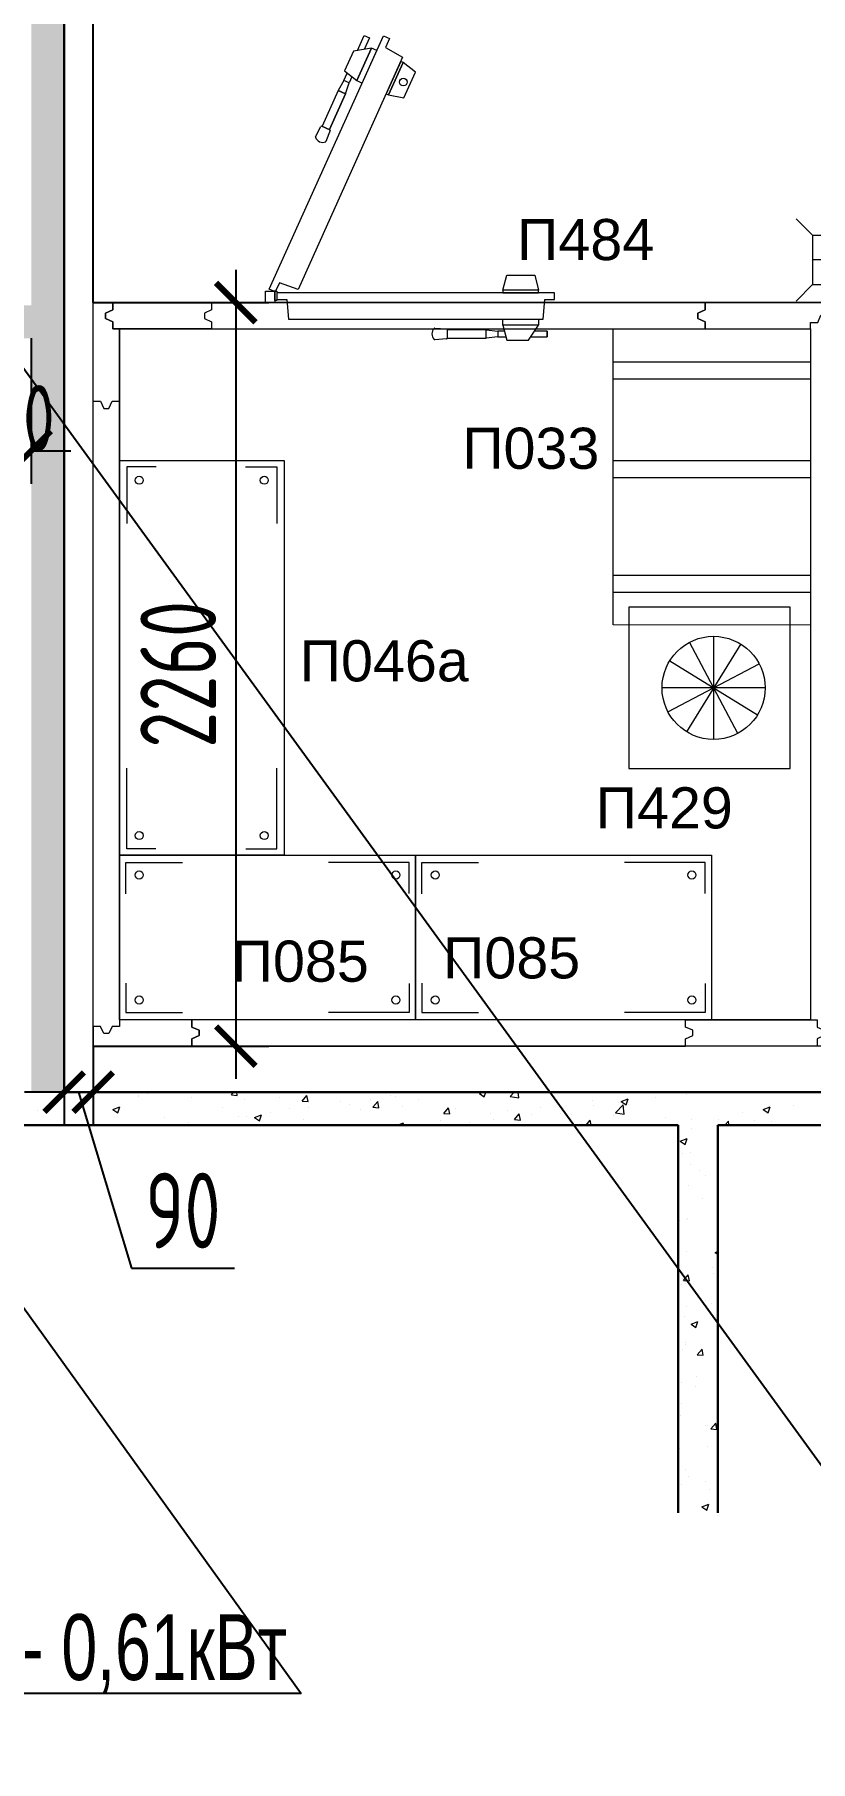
# Model space of a CAD drawing. Header units: millimetres. Extents: x -241391 to 8718866, y 0 to 143518.
# Drawn here: x -205224 to -202866, y 98466 to 103716 of the extents above; entities that cross this region are included whole.
import ezdxf
from ezdxf import colors
from ezdxf.entities.mleader import LeaderData, LeaderLine
from ezdxf.math import Vec2, Vec3

# ---------------------------------------------------------------- set-up
doc = ezdxf.new("R2010")
doc.units = ezdxf.units.MM
doc.header["$MEASUREMENT"] = 0
doc.header["$PDMODE"] = 3
doc.header["$PDSIZE"] = -4
doc.layers.get('0').update_dxf_attribs({"color": 250, "lineweight": 9})
doc.layers.get('Defpoints').update_dxf_attribs({"color": 8})
for name, color, linetype, lineweight in [('АР_Отметки', 250, 'Continuous', 15), ('АР_Перегородки газоблок', 165, 'Continuous', 30), ('АР_Перегородки газоблок_Штрих', 165, 'Continuous', 5), ('ТХ_пищеблок', 30, 'Continuous', 20)]:
    doc.layers.add(name, color=color, linetype=linetype, lineweight=lineweight)
for name, color, linetype in [('ТХ_ВК_оборуд.ТХ', 5, 'Continuous'), ('ТХ_ВК_трапы', 5, 'Continuous'), ('ТХ_пищеблок_позиции', 5, 'Continuous')]:
    doc.layers.add(name, color=color, linetype=linetype)
doc.layers.add('ТХ_привязка ТХ', color=7, linetype='Continuous', true_color=0x163d5c)
doc.styles.add('Arial Narrow_6', font='ARIALN.TTF', dxfattribs={"width": 0.85, "height": 200})
doc.styles.add('ISOCPEUR', font='isocpeur.ttf', dxfattribs={"width": 0.7})
doc.styles.add('Standart Arial', font='arial.ttf', dxfattribs={"width": 0.7, "height": 250})
doc.dimstyles.new('R_100', dxfattribs={"dimtxt": 270, "dimasz": 120, "dimexe": 100, "dimexo": 0, "dimgap": 60, "dimtad": 1, "dimdec": 0, "dimrnd": 5, "dimzin": 0, "dimdsep": 46, "dimtxsty": 'ISOCPEUR', "dimblk": 'ARCHTICK', "dimcen": 0, "dimdle": 100, "dimclrd": 256, "dimclre": 256, "dimclrt": 256, "dimadec": 0, "dimazin": 0, "dimtfac": 2, "dimtdec": 0, "dimtofl": 0, "dimtmove": 1, "dimatfit": 3, "dimfxl": 1, "dimtvp": 3, "dimtolj": 1, "dimtzin": 0, "dimarcsym": 0})

# ---------------------------------------------------------------- blocks, each defined once
blk = doc.blocks.new('_Dot')
at = {"color": 0, "linetype": 'ByBlock', "lineweight": -2}
blk.add_line((-0.5, 0), (-1, 0), dxfattribs=at)
at = {"color": 0, "linetype": 'ByBlock', "const_width": 0.5}
blk.add_lwpolyline([(-0.25, 0, 1), (0.25, 0, 1)], format="xyb", close=True, dxfattribs=at)
blk = doc.blocks.new('_DotSmall')
at = {"color": 0, "linetype": 'ByBlock', "const_width": 0.5}
blk.add_lwpolyline([(-0.0625, 0, 1), (0.0625, 0, 1)], format="xyb", close=True, dxfattribs=at)
blk = doc.blocks.new('Трап ТХ')
at = {"layer": 'ТХ_ВК_трапы', "color": 5, "lineweight": 0}
for p, q in [((305243.2, -196674.3), (305292.9, -196724.5)), ((305491.2, -196675.5), (305442.2, -196724.5)), ((305292.9, -196724.5), (305292.9, -196874.5)), ((305292.9, -196724.5), (305442.2, -196724.5)), ((305367.6, -196874.5), (305367.6, -196724.5)), ((305442.2, -196724.5), (305442.2, -196874.5)), ((305442.2, -196799.5), (305292.9, -196799.5)), ((305442.2, -196874.5), (305442.2, -196799.5)), ((305243.2, -196924.3), (305292.9, -196874.5)), ((305292.9, -196874.5), (305442.2, -196874.5)), ((305442.2, -196874.5), (305367.6, -196874.5)), ((305493.2, -196925.5), (305442.2, -196874.5))]:
    blk.add_line(p, q, dxfattribs=at)
blk = doc.blocks.new('_ArchTick')
at = {"color": 0, "linetype": 'ByBlock', "const_width": 0.15}
blk.add_lwpolyline([(-0.5, -0.5), (0.5, 0.5)], dxfattribs=at)
blk = doc.blocks.new('*D338')
at = {"layer": 'Defpoints', "color": 0, "ltscale": 100, "transparency": 16777216}
for p in [(-205234.4, 102792.2), (-205336.4, 102689.8), (-205234.4, 102449.9)]:
    blk.add_point(p, dxfattribs=at)
at = {"layer": 'ТХ_привязка ТХ', "lineweight": -2, "ltscale": 100, "transparency": 16777216}
for p, q in [((-205234.4, 102792.2), (-205234.4, 102349.9)), ((-205336.4, 102689.8), (-205336.4, 102349.9)), ((-205336.4, 102449.9), (-205456.4, 102449.9)), ((-205234.4, 102449.9), (-205114.4, 102449.9))]:
    blk.add_line(p, q, dxfattribs=at)
at = {"layer": 'ТХ_привязка ТХ', "lineweight": -2, "ltscale": 100, "transparency": 16777216, "xscale": 120, "yscale": 120, "zscale": 120}
blk.add_blockref('_ArchTick', (-205336.4, 102449.9), dxfattribs=at)
at = {"layer": 'ТХ_привязка ТХ', "lineweight": -2, "ltscale": 100, "transparency": 16777216, "xscale": 120, "yscale": 120, "zscale": 120, "rotation": 180}
blk.add_blockref('_ArchTick', (-205234.4, 102449.9), dxfattribs=at)
at = {"layer": 'ТХ_привязка ТХ', "ltscale": 100, "transparency": 16777216, "insert": (-205294.4, 102549.9), "char_height": 200, "attachment_point": 5, "style": 'ISOCPEUR'}
blk.add_mtext('\\A1;100', dxfattribs=at)
blk = doc.blocks.new('*D341')
at = {"layer": 'Defpoints', "color": 0, "ltscale": 100, "transparency": 16777216}
for p in [(-205134.4, 100640.6), (-205046.2, 100640.6), (-205134.4, 100500.7)]:
    blk.add_point(p, dxfattribs=at)
at = {"layer": 'ТХ_привязка ТХ', "lineweight": -2, "ltscale": 100, "transparency": 16777216}
for p, q in [((-205134.4, 100640.6), (-205134.4, 100400.7)), ((-205046.2, 100640.6), (-205046.2, 100400.7)), ((-205134.4, 100500.7), (-205254.4, 100500.7)), ((-205046.2, 100500.7), (-205134.4, 100500.7)), ((-205090.3, 100500.7), (-204929.8, 99965.7)), ((-205046.2, 100500.7), (-204926.2, 100500.7)), ((-204929.8, 99965.7), (-204616.6, 99965.7))]:
    blk.add_line(p, q, dxfattribs=at)
at = {"layer": 'ТХ_привязка ТХ', "lineweight": -2, "ltscale": 100, "transparency": 16777216, "xscale": 120, "yscale": 120, "zscale": 120}
blk.add_blockref('_ArchTick', (-205134.4, 100500.7), dxfattribs=at)
at = {"layer": 'ТХ_привязка ТХ', "lineweight": -2, "ltscale": 100, "transparency": 16777216, "xscale": 120, "yscale": 120, "zscale": 120, "rotation": 180}
blk.add_blockref('_ArchTick', (-205046.2, 100500.7), dxfattribs=at)
at = {"layer": 'ТХ_привязка ТХ', "ltscale": 100, "transparency": 16777216, "insert": (-204773.2, 100140.7), "char_height": 230, "attachment_point": 5, "style": 'ISOCPEUR'}
blk.add_mtext('\\A1;90', dxfattribs=at)

msp = doc.modelspace()

# ---------------------------------------------------------------- hatches: boundary and pattern name
at = {"layer": 'АР_Перегородки газоблок_Штрих', "ltscale": 100}
h = msp.add_hatch(dxfattribs=at)
h.set_pattern_fill('AR-CONC', color=253, scale=30)
h.set_pattern_definition([(50, (0, 0), (215.17805, -18.82564), [22.5, -247.5]), (355, (0, 0), (-41.6254, 225.65764), [18, -198]), (100.45144, (17.93, -1.57), (173.55265, 206.832), [19.12206, -210.34263]), (46.1842, (0, 60), (320.1724, -49.65578), [33.75, -371.25]), (96.63564, (26.68, 55.86), (280.3986, 292.2356), [28.6831, -315.51413]), (351.18416, (0, 60), (280.3986, 292.2356), [27, -297]), (21, (30, 45), (179.07212, -120.78567), [22.5, -247.5]), (326, (30, 45), (72.9946, 217.54501), [18, -198]), (71.45144, (44.92, 34.93), (252.06671, 96.75935), [19.12206, -210.34263]), (37.5, (0, 0), (3.647957, 99.868156), [0, -195.6, 0, -201, 0, -198.75]), (7.5, (0, 0), (78.92086, 118.323514), [0, -114.6, 0, -191.1, 0, -75.75]), (327.5, (-66.9, 0), (160.14673, -6.766462), [0, -75, 0, -234, 0, -310.5]), (317.5, (-96.9, 0), (174.95585, 30.031495), [0, -97.5, 0, -155.4, 0, -220.5])])
h.paths.add_polyline_path([(-204369.9, 104807.7), (-204613.1, 104807.7), (-206233.9, 104807.7), (-206233.9, 104707.7), (-205234.4, 104707.7), (-205234.4, 103398.1), (-205134.4, 103397.1), (-205134.4, 104707.7), (-204369.9, 104707.7)])
h.paths.add_polyline_path([(-206233.9, 104807.7), (-208007.7, 104807.7), (-208007.6, 104477.3), (-207907.6, 104477.3), (-207907.7, 104707.7), (-206233.9, 104707.7)])
h.paths.add_polyline_path([(-206233.9, 102892.2), (-207907.7, 102892.2), (-207907.7, 103347.3), (-208007.7, 103347.3), (-208007.7, 102729), (-207907.7, 102729), (-207907.7, 102792.2), (-206233.9, 102792.2)])
h.paths.add_polyline_path([(-205134.4, 103397.1), (-205234.4, 103398.1), (-205234.4, 102892.2), (-206233.9, 102892.2), (-206233.9, 102792.2), (-205234.4, 102792.2), (-205234.4, 100500.7), (-205134.4, 100500.7)])

# ---------------------------------------------------------------- linework, layer by layer
at = {"layer": 'АР_Перегородки газоблок', "ltscale": 100}
for points in [[(-205134.4, 100500.7), (-205134.4, 104707.7)], [(-205134.4, 100500.7), (-200433.9, 100500.7)], [(-203148.1, 100400.7), (-200433.9, 100400.7)]]:
    msp.add_lwpolyline(points, dxfattribs=at)
at = {"layer": 'АР_Перегородки газоблок', "color": 253, "ltscale": 100}
for points in [[(-206033.9, 100400.7), (-203268.1, 100400.7)], [(-203268.1, 99221.8), (-203268.1, 100400.7)], [(-203148.1, 100400.7), (-203148.1, 99221.8)]]:
    msp.add_lwpolyline(points, dxfattribs=at)
at = {"layer": 'АР_Перегородки газоблок_Штрих', "linetype": 'Continuous', "ltscale": 100}
for p, q in [((-205067, 100497.9), (-205067, 100497.9)), ((-204907, 100487.5), (-204907, 100487.5)), ((-204906.9, 100491.1), (-204906.9, 100491.1)), ((-204880.6, 100496.3), (-204880.6, 100496.3)), ((-204746.7, 100484.3), (-204746.7, 100484.3)), ((-204626.2, 100492.4), (-204619.2, 100500.7)), ((-204626.2, 100492.4), (-204608.2, 100490.8)), ((-204608.2, 100490.8), (-204610, 100500.7)), ((-204586.6, 100477.6), (-204586.6, 100477.6)), ((-204479.4, 100483), (-204479.4, 100483)), ((-204411, 100473.6), (-204396.5, 100490.8)), ((-204393, 100472), (-204396.5, 100490.8)), ((-204203.2, 100477.5), (-204203.2, 100477.5)), ((-204143.7, 100490.8), (-204143.7, 100490.8)), ((-204128.1, 100487.4), (-204128.1, 100487.4)), ((-204057.6, 100477.1), (-204057.6, 100477.1)), ((-203872.3, 100496.3), (-203861, 100500.7)), ((-203872.3, 100496.3), (-203857.4, 100486.3)), ((-203857.4, 100486.3), (-203852.5, 100500.7)), ((-203779, 100487.4), (-203766.2, 100500.7)), ((-203778.9, 100487.5), (-203752.2, 100483.4)), ((-203752.2, 100483.4), (-203754.2, 100500.7)), ((-203441.1, 100472.3), (-203420.1, 100480.4)), ((-203426.2, 100462.2), (-203420.1, 100480.4)), ((-203376.1, 100497.4), (-203376.1, 100497.4)), ((-203337, 100483.6), (-203337, 100483.6)), ((-203243.2, 100492.3), (-203243.2, 100492.3)), ((-205070.1, 100471.3), (-205070.1, 100471.3)), ((-205062.8, 100465), (-205062.8, 100465)), ((-204986.6, 100447.6), (-204965.6, 100455.7)), ((-204986.6, 100447.6), (-204971.7, 100437.6)), ((-204971.7, 100437.6), (-204965.6, 100455.7)), ((-204654.4, 100452.9), (-204654.4, 100452.9)), ((-204605, 100428), (-204605, 100428)), ((-204581.4, 100427.7), (-204581.4, 100427.7)), ((-204555.5, 100423.6), (-204534.5, 100431.7)), ((-204540.6, 100413.5), (-204534.5, 100431.7)), ((-204506.3, 100437.6), (-204506.3, 100437.6)), ((-204449.2, 100450.5), (-204449.2, 100450.5)), ((-204426.4, 100470.8), (-204426.4, 100470.8)), ((-204411, 100473.6), (-204393, 100472)), ((-204392.7, 100452.6), (-204392.7, 100452.6)), ((-204295.2, 100471.6), (-204295.2, 100471.6)), ((-204266.3, 100464), (-204266.3, 100464)), ((-204232.6, 100447.1), (-204232.6, 100447.1)), ((-204195.8, 100454.7), (-204181.3, 100472)), ((-204195.8, 100454.7), (-204177.9, 100453.2)), ((-204177.9, 100453.2), (-204181.3, 100472)), ((-204106.2, 100457.3), (-204106.2, 100457.3)), ((-203980.6, 100435.9), (-203966.2, 100453.1)), ((-203980.6, 100435.9), (-203962.7, 100434.3)), ((-203962.7, 100434.3), (-203966.2, 100453.1)), ((-203946, 100450.5), (-203946, 100450.5)), ((-203837.5, 100434.5), (-203837.5, 100434.5)), ((-203785.9, 100443.7), (-203785.9, 100443.7)), ((-203765.4, 100417.1), (-203751, 100434.3)), ((-203747.5, 100415.5), (-203751, 100434.3)), ((-203715.2, 100433.8), (-203715.2, 100433.8)), ((-203685.9, 100453.7), (-203685.9, 100453.7)), ((-203625.7, 100437), (-203625.7, 100437)), ((-203593.2, 100432.2), (-203593.2, 100432.2)), ((-203530.1, 100476.2), (-203530.1, 100476.2)), ((-203525.7, 100458.8), (-203525.7, 100458.8)), ((-203465.6, 100430.2), (-203465.6, 100430.2)), ((-203458.8, 100437.8), (-203435.4, 100462.1)), ((-203458.7, 100437.9), (-203432, 100433.7)), ((-203450.6, 100468.7), (-203450.6, 100468.7)), ((-203441.1, 100472.3), (-203426.2, 100462.2)), ((-203432, 100433.7), (-203435.3, 100462.2)), ((-203418.2, 100462.3), (-203418.2, 100462.3)), ((-203072.4, 100439.2), (-203072.4, 100439.2)), ((-203010, 100448.3), (-202989, 100456.3)), ((-203010, 100448.3), (-202995.1, 100438.2)), ((-202995.1, 100438.2), (-202989, 100456.3)), ((-202918.4, 100460.3), (-202918.4, 100460.3)), ((-204829.4, 100422.9), (-204829.4, 100422.9)), ((-204770.8, 100402.8), (-204770.8, 100402.8)), ((-204756.6, 100408.8), (-204756.6, 100408.8)), ((-204555.5, 100423.6), (-204540.6, 100413.5)), ((-204407.6, 100417.1), (-204407.6, 100417.1)), ((-204121.5, 100400.7), (-204103.3, 100407.6)), ((-204105.7, 100400.7), (-204103.3, 100407.6)), ((-203991.5, 100413.4), (-203991.5, 100413.4)), ((-203903.9, 100409), (-203903.9, 100409)), ((-203828.8, 100418.9), (-203828.8, 100418.9)), ((-203768.1, 100402.2), (-203768.1, 100402.2)), ((-203765.4, 100417.1), (-203747.5, 100415.5)), ((-203548.2, 100400.7), (-203535.8, 100415.5)), ((-203533.1, 100400.7), (-203535.8, 100415.5)), ((-203305.4, 100423.4), (-203305.4, 100423.4)), ((-203228.2, 100416.7), (-203228.2, 100416.7)), ((-203226.5, 100390.3), (-203226.5, 100390.3)), ((-203151.4, 100400.1), (-203151.4, 100400.1)), ((-203145.3, 100416.7), (-203145.3, 100416.7)), ((-203126.6, 100400.7), (-203115.3, 100412.5)), ((-203113.8, 100400.7), (-203115.2, 100412.6)), ((-203037.7, 100415.1), (-203037.7, 100415.1)), ((-202985.1, 100409.9), (-202985.1, 100409.9)), ((-203262.1, 100351.5), (-203241.1, 100359.6)), ((-203262.1, 100351.5), (-203247.1, 100341.5)), ((-203247.1, 100341.5), (-203241.1, 100359.6)), ((-203255.6, 100313.3), (-203255.6, 100313.3)), ((-203231.8, 100316.8), (-203231.8, 100316.8)), ((-203230.3, 100281.8), (-203230.3, 100281.8)), ((-203235.5, 100217), (-203235.5, 100217)), ((-203203.7, 100263.4), (-203203.7, 100263.4)), ((-203183.7, 100247.4), (-203183.7, 100247.4)), ((-203195.6, 100178.5), (-203195.6, 100178.5))]:
    msp.add_line(p, q, dxfattribs=at)
at = {"layer": 'АР_Перегородки газоблок_Штрих', "color": 253, "linetype": 'Continuous', "ltscale": 100}
for p, q in [((-205214.3, 100445.8), (-205214.3, 100445.8)), ((-205183.7, 100456.4), (-205183.7, 100456.4)), ((-203263.4, 100110.9), (-203263.4, 100110.9)), ((-203244.1, 100112.4), (-203244.1, 100112.4)), ((-203239.1, 100117.1), (-203239.1, 100117.1)), ((-203242.8, 100017.2), (-203242.8, 100017.2)), ((-203156, 100013.2), (-203148.1, 100016.2)), ((-203156, 100013.2), (-203148.1, 100007.9)), ((-203164, 99966.8), (-203164, 99966.8)), ((-203258.5, 99917.3), (-203258.5, 99917.3)), ((-203256.5, 99933.4), (-203256.5, 99933.4)), ((-203251.8, 99928.1), (-203237.4, 99945.3)), ((-203251.8, 99928.1), (-203233.9, 99926.5)), ((-203246.4, 99917.4), (-203246.4, 99917.4)), ((-203233.9, 99926.5), (-203237.4, 99945.3)), ((-203161.7, 99950.8), (-203161.7, 99950.8)), ((-203242.9, 99848.4), (-203242.9, 99848.4)), ((-203184.6, 99867.5), (-203184.6, 99867.5)), ((-203167.8, 99858.3), (-203167.8, 99858.3)), ((-203250.1, 99817.5), (-203250.1, 99817.5)), ((-203229, 99795.6), (-203208, 99803.7)), ((-203229, 99795.6), (-203214.1, 99785.6)), ((-203221.3, 99798.3), (-203221.3, 99798.3)), ((-203214.1, 99785.6), (-203208, 99803.7)), ((-203253.7, 99717.6), (-203253.7, 99717.6)), ((-203246.7, 99740), (-203246.7, 99740)), ((-203245, 99732.5), (-203245, 99732.5)), ((-203210.2, 99702.5), (-203195.8, 99719.7)), ((-203210.2, 99702.5), (-203192.3, 99700.9)), ((-203192.3, 99700.9), (-203195.7, 99719.7)), ((-203257.4, 99617.8), (-203257.4, 99617.8)), ((-203216.5, 99604.7), (-203216.5, 99604.7)), ((-203212, 99636.6), (-203212, 99636.6)), ((-203257.4, 99553.5), (-203257.4, 99553.5)), ((-203261, 99517.9), (-203261, 99517.9)), ((-203185.5, 99487.6), (-203185.5, 99487.6)), ((-203179.3, 99485.8), (-203179.3, 99485.8)), ((-203168.6, 99476.8), (-203154.1, 99494)), ((-203150.7, 99475.2), (-203154.1, 99494)), ((-203168.6, 99476.8), (-203150.7, 99475.2)), ((-203264.7, 99418), (-203264.7, 99418)), ((-203180.4, 99424.9), (-203180.4, 99424.9)), ((-203245.9, 99352.6), (-203245.9, 99352.6)), ((-203237.7, 99332.5), (-203237.7, 99332.5)), ((-203259.3, 99306.6), (-203259.3, 99306.6)), ((-203184.2, 99316.5), (-203184.2, 99316.5)), ((-203174.5, 99292.2), (-203174.5, 99292.2)), ((-203195.9, 99239.8), (-203174.9, 99247.8)), ((-203195.9, 99239.8), (-203181, 99229.7)), ((-203181, 99229.7), (-203174.9, 99247.8)), ((-203149.5, 99213.1), (-203149.5, 99213.1))]:
    msp.add_line(p, q, dxfattribs=at)
at = {"layer": 'ТХ_пищеблок', "lineweight": 9}
for p, q in [((-204370.4, 103404.8), (-204353.8, 103436)), ((-204351.2, 103436.9), (-204327.3, 103426.1)), ((-204326.2, 103423.6), (-204338.6, 103390.5)), ((-204516.2, 102900.6), (-204666.2, 102900.6)), ((-203616.2, 102900.6), (-203466.2, 102900.6)), ((-204007.9, 102822.8), (-203972.6, 102820.5)), ((-203972.6, 102790.3), (-204007.9, 102787.9)), ((-203970.7, 102818.5), (-203970.7, 102792.3))]:
    msp.add_line(p, q, dxfattribs=at)
at = {"layer": 'ТХ_пищеблок'}
for p, q in [((-203466.2, 102720.7), (-202866.2, 102720.6)), ((-203466.2, 102669.2), (-202866.2, 102669.2)), ((-203466.2, 102420.7), (-202866.2, 102420.6)), ((-203466.3, 102369.2), (-202866.3, 102369.2)), ((-203466.3, 102072.1), (-202866.3, 102072.1)), ((-203466.3, 102020.7), (-202866.3, 102020.7))]:
    msp.add_line(p, q, dxfattribs=at)
at = {"layer": 'ТХ_пищеблок', "extrusion": (-6.19742e-05, 0.000470712, 1)}
for p, q in [((-204966.2, 101220.6), (-204966.2, 102420.6, 0)), ((-204966.2, 102420.6, 0), (-204466.2, 102420.6, 0)), ((-204466.2, 102420.6, 0), (-204466.2, 101220.6, 0)), ((-204466.2, 101220.6, 0), (-204966.2, 101220.6))]:
    msp.add_line(p, q, dxfattribs=at)
at = {"layer": 'ТХ_пищеблок', "ltscale": 100}
for p, q in [((-202928, 101974.5), (-203418, 101974.5)), ((-203418, 101974.5), (-203418, 101484.5)), ((-202928, 101484.5), (-202928, 101974.5)), ((-203078.3, 101862.9), (-203242.9, 101596.1)), ((-203087.4, 101590.9), (-203233.8, 101868.1)), ((-203160.6, 101886.3), (-203160.6, 101572.8)), ((-203299.2, 101656.3), (-203022, 101802.7)), ((-203294, 101811.8), (-203027.2, 101647.2)), ((-203003.9, 101729.5), (-203317.4, 101729.5)), ((-203418, 101484.5), (-202928, 101484.5))]:
    msp.add_line(p, q, dxfattribs=at)
at = {"layer": 'ТХ_пищеблок', "extrusion": (-0.000470712, -6.19746e-05, 1)}
for p, q in [((-204966.2, 100720.6), (-204966.2, 101220.6)), ((-204966.2, 101220.6), (-204066.5, 101220.6, 0.7)), ((-204066.5, 101220.6, 0.7), (-204066.2, 100720.6)), ((-204066.5, 100720.6, 0.7), (-204066.5, 101220.6, 0.7)), ((-204066.5, 101220.6, 0.7), (-203166.7, 101220.6, 1.4)), ((-203166.7, 101220.6, 1.4), (-203166.5, 100720.6, 0.7)), ((-204066.2, 100720.6), (-204966.2, 100720.6)), ((-203166.5, 100720.6, 0.7), (-204066.5, 100720.6, 0.7))]:
    msp.add_line(p, q, dxfattribs=at)
at = {"layer": 'ТХ_пищеблок', "lineweight": 9, "flags": 128}
for points in [[(-204510.8, 102941.8), (-204164.2, 103711.3), (-204146, 103703.1), (-204158.2, 103676), (-204105.6, 103646.6), (-204423.4, 102940.8), (-204480.3, 102960.7), (-204491.6, 102935.6), (-204497.2, 102935.6)], [(-204282.3, 103604.9), (-204245.1, 103575.6), (-204200.7, 103674), (-204255.3, 103665)], [(-204245.1, 103575.6), (-204228.7, 103568.2), (-204184.3, 103666.6), (-204200.7, 103674)], [(-204155.7, 103535.3), (-204148.4, 103532), (-204104.1, 103630.5), (-204111.4, 103633.8)], [(-204148.4, 103532), (-204101.8, 103523.6), (-204066.8, 103601.1), (-204104.1, 103630.5)], [(-203800.7, 102938.1), (-203789.2, 102984.1), (-203704.2, 102984.1), (-203692.7, 102938.1)], [(-204522.7, 102935.6), (-204493.7, 102935.6), (-204493.7, 102900.6), (-204522.7, 102900.6)], [(-204493.7, 102935.6), (-204487.7, 102935.6), (-204487.7, 102906.6), (-204493.7, 102906.6)], [(-204487.7, 102930.1), (-204487.7, 102910.1), (-204458, 102910.1), (-204452.7, 102850.1), (-203678.7, 102850.1), (-203673.5, 102910.1), (-203643.7, 102910.1), (-203643.7, 102930.1)], [(-203800.7, 102930.1), (-203692.7, 102930.1), (-203692.7, 102938.1), (-203800.7, 102938.1)], [(-203800.7, 102850.1), (-203692.7, 102850.1), (-203692.7, 102832.1), (-203800.7, 102832.1), (-203789.2, 102786.1), (-203723.4, 102786.1), (-203692.7, 102832.1), (-203800.7, 102832.1)], [(-203970.7, 102817.9), (-203970.7, 102792.9), (-203851.7, 102792.9), (-203851.7, 102817.9), (-203816.7, 102814.1), (-203816.7, 102796.6), (-203851.7, 102792.9), (-203851.7, 102817.9)], [(-203666.7, 102814.1), (-203666.2, 102814.1), (-203666.2, 102796.6), (-203666.7, 102796.6)]]:
    msp.add_lwpolyline(points, close=True, dxfattribs=at)
for points in [[(-204242.8, 103667), (-204222.4, 103712.3), (-204206.5, 103705.1), (-204222.1, 103670.5)], [(-204279, 103534.9), (-204268.1, 103568.4), (-204284, 103575.5), (-204301.8, 103545.2), (-204279, 103534.9), (-204301.8, 103545.2), (-204350.7, 103436.7), (-204327.9, 103426.4), (-204279, 103534.9), (-204327.9, 103426.4)], [(-204259.6, 103587.1), (-204268.1, 103568.4), (-204284, 103575.5), (-204273.8, 103598.2)], [(-203796.2, 102814.1), (-203816.7, 102814.1), (-203816.7, 102796.6), (-203791.9, 102796.6)], [(-203716.4, 102796.6), (-203666.7, 102796.6), (-203666.7, 102814.1), (-203704.7, 102814.1)]]:
    msp.add_lwpolyline(points, dxfattribs=at)
at = {"layer": 'ТХ_пищеблок'}
for points in [[(-204986.2, 102900.6), (-204986.2, 102878.6), (-205008.2, 102868.6), (-205008.2, 102852.6), (-204986.2, 102842.6), (-204986.2, 102820.6), (-204966.2, 102820.6), (-204966.2, 100700.6), (-204988.2, 100700.6), (-204998.2, 100678.6), (-205014.2, 100678.6), (-205024.2, 100700.6), (-205046.2, 100700.6), (-205046.2, 102900.6)], [(-202786.2, 102900.6), (-202786.2, 100640.6), (-205046.2, 100640.6), (-205046.2, 102900.6)], [(-203186.2, 102900.6), (-204686.2, 102900.6), (-204686.2, 102878.6), (-204708.2, 102868.6), (-204708.2, 102852.6), (-204686.2, 102842.6), (-204686.2, 102820.6), (-203186.2, 102820.6), (-203186.2, 102842.6), (-203208.2, 102852.6), (-203208.2, 102868.6), (-203186.2, 102878.6)], [(-202786.2, 102900.6), (-203186.2, 102900.6), (-203186.2, 102878.6), (-203208.2, 102868.6), (-203208.2, 102852.6), (-203186.2, 102842.6), (-203186.2, 102820.6), (-202866.2, 102820.6), (-202866.2, 102840.6), (-202844.2, 102840.6), (-202834.2, 102862.6), (-202818.2, 102862.6), (-202808.2, 102840.6), (-202786.2, 102840.6)], [(-202866.2, 102820.6), (-202866.2, 100720.6), (-204966.2, 100720.6), (-204966.2, 102820.6)], [(-205046.2, 100640.6), (-204746.2, 100640.6), (-204746.2, 100662.6), (-204724.2, 100672.6), (-204724.2, 100688.6), (-204746.2, 100698.6), (-204746.2, 100720.6), (-204966.2, 100720.6), (-204966.2, 100700.6), (-204988.2, 100700.6), (-204998.2, 100678.6), (-205014.2, 100678.6), (-205024.2, 100700.6), (-205046.2, 100700.6)], [(-204746.2, 100640.6), (-203246.2, 100640.6), (-203246.2, 100662.6), (-203224.2, 100672.6), (-203224.2, 100688.6), (-203246.2, 100698.6), (-203246.2, 100720.6), (-204746.2, 100720.6), (-204746.2, 100698.6), (-204724.2, 100688.6), (-204724.2, 100672.6), (-204746.2, 100662.6)]]:
    msp.add_lwpolyline(points, close=True, dxfattribs=at)
for points in [[(-204986.2, 102900.6), (-204686.2, 102900.6), (-204686.2, 102878.6), (-204708.2, 102868.6), (-204708.2, 102852.6), (-204686.2, 102842.6), (-204686.2, 102820.6), (-204986.2, 102820.6), (-204986.2, 102842.6), (-205008.2, 102852.6), (-205008.2, 102868.6), (-204986.2, 102878.6), (-204986.2, 102900.6), (-204686.2, 102900.6)], [(-204986.2, 102900.6), (-204986.2, 102878.6), (-205008.2, 102868.6), (-205008.2, 102852.6), (-204986.2, 102842.6), (-204986.2, 102820.6)], [(-205046.2, 102600.6), (-205024.2, 102600.6), (-205014.2, 102578.6), (-204998.2, 102578.6), (-204988.2, 102600.6), (-204966.2, 102600.6)], [(-204746.2, 100640.6), (-204746.2, 100662.6), (-204724.2, 100672.6), (-204724.2, 100688.6), (-204746.2, 100698.6), (-204746.2, 100720.6)], [(-202846.2, 100640.6), (-203246.2, 100640.6), (-203246.2, 100662.6), (-203224.2, 100672.6), (-203224.2, 100688.6), (-203246.2, 100698.6), (-203246.2, 100720.6), (-202846.2, 100720.6), (-202846.2, 100698.6), (-202824.2, 100688.6), (-202824.2, 100672.6), (-202846.2, 100662.6), (-202846.2, 100640.6), (-203246.2, 100640.6)]]:
    msp.add_lwpolyline(points, dxfattribs=at)
at = {"layer": 'ТХ_пищеблок', "flags": 128}
msp.add_lwpolyline([(-203466.3, 101920.7), (-203466.2, 102820.7), (-202866.2, 102820.6), (-202866.3, 101920.6)], close=True, dxfattribs=at)
at = {"layer": 'ТХ_пищеблок', "extrusion": (-6.19742e-05, 0.000470712, 1)}
for points, elevation in [([(-204854.9, 102401.4), (-204944.1, 102401.4), (-204944.1, 102228.8)], 60.9), ([(-204583.1, 102401.4), (-204488.4, 102401.4), (-204488.4, 102228.8)], 60.9), ([(-204856.2, 101239.8), (-204944.1, 101239.8), (-204944.1, 101485)], 60.3), ([(-204582, 101239.8), (-204488.4, 101239.8), (-204488.4, 101485)], 60.3)]:
    msp.add_lwpolyline(points, dxfattribs=dict(at, elevation=elevation))
at = {"layer": 'ТХ_пищеблок', "extrusion": (-0.000470712, -6.19746e-05, 1)}
for points, elevation in [([(-204947, 101103.8), (-204947, 101198.5), (-204774.4, 101198.5)], 90.2), ([(-204085.4, 101104.9), (-204085.4, 101198.5), (-204330.6, 101198.5)], 89.8), ([(-204047.3, 101103.8), (-204047.3, 101198.5), (-203874.7, 101198.5)], 90.5), ([(-203185.7, 101104.9), (-203185.7, 101198.5), (-203430.9, 101198.5)], 90.1), ([(-204947, 100831.9), (-204947, 100742.8), (-204774.4, 100742.8)], 90.2), ([(-204085.4, 100830.6), (-204085.4, 100742.8), (-204330.6, 100742.8)], 89.8), ([(-204047.3, 100831.9), (-204047.3, 100742.8), (-203874.7, 100742.8)], 90.5), ([(-203185.7, 100830.6), (-203185.7, 100742.8), (-203430.9, 100742.8)], 90.1)]:
    msp.add_lwpolyline(points, dxfattribs=dict(at, elevation=elevation))
at = {"layer": 'ТХ_пищеблок', "lineweight": 9}
msp.add_circle((-204103.5, 103571), 11.7, dxfattribs=at)
at = {"layer": 'ТХ_пищеблок', "extrusion": (-6.19742e-05, 0.000470712, 1)}
for centre in [(-204906.2, 102360.6, 60.9), (-204526.2, 102360.6, 60.9), (-204906.2, 101280.6, 60.3), (-204526.2, 101280.6, 60.3)]:
    msp.add_circle(centre, 12.3, dxfattribs=at)
at = {"layer": 'ТХ_пищеблок', "ltscale": 100}
msp.add_circle((-203160.6, 101729.5), 156.7, dxfattribs=at)
at = {"layer": 'ТХ_пищеблок', "extrusion": (-0.000470712, -6.19746e-05, 1)}
for centre in [(-204906.2, 101160.6, 90.2), (-204126.2, 101160.6, 89.8), (-204006.5, 101160.6, 90.5), (-203226.5, 101160.6, 90.1), (-204906.2, 100780.6, 90.2), (-204126.2, 100780.6, 89.8), (-204006.5, 100780.6, 90.5), (-203226.5, 100780.6, 90.1)]:
    msp.add_circle(centre, 12.3, dxfattribs=at)
at = {"layer": 'ТХ_пищеблок', "lineweight": 9}
for centre, radius, start, end in [((-204352.1, 103435.1), 2, 65.7559, 151.9918), ((-204328.1, 103424.3), 2, 339.5199, 65.7559), ((-204368.7, 103403.9), 2, 151.9918, 198.8046), ((-204348.7, 103410.7), 23.1, 198.8046, 292.7071), ((-204340.5, 103391.2), 2, 292.7071, 339.5199), ((-203993.6, 102805.4), 23.1, 133.0488, 226.9512), ((-204008, 102820.8), 2, 86.236, 133.0488), ((-204008, 102789.9), 2, 226.9512, 273.764), ((-203972.7, 102818.5), 2, 0, 86.236), ((-203972.7, 102792.3), 2, 273.6479, 0.1161)]:
    msp.add_arc(centre, radius, start, end, dxfattribs=at)
at = {"layer": 'ТХ_привязка ТХ', "ltscale": 100}
for p, q in [((-205046.2, 102900.6), (-205046.2, 103911.6)), ((-204612.7, 103000.6), (-204612.7, 100540.6)), ((-205046.2, 102900.6), (-204512.7, 102900.6)), ((-205046.2, 100640.6), (-204512.7, 100640.6))]:
    msp.add_line(p, q, dxfattribs=at)

# ---------------------------------------------------------------- block references
at = {"layer": 'ТХ_ВК_оборуд.ТХ'}
msp.add_blockref('Трап ТХ', (-508153.1, 299829.8), dxfattribs=at)
at = {"layer": 'ТХ_привязка ТХ', "ltscale": 100, "xscale": 120, "yscale": 120, "zscale": 120}
for p, rotation in [((-204612.7, 102900.6), 90), ((-204612.7, 100640.6), 270)]:
    msp.add_blockref('_ArchTick', p, dxfattribs=dict(at, rotation=rotation))

# ---------------------------------------------------------------- texts
at = {"layer": 'ТХ_пищеблок_позиции', "style": 'Standart Arial'}
for s, p in [('П484', (-203757.9, 103029.8, 2.5)), ('П033', (-203924.6, 102395.4, 2.5)), ('П046а', (-204418.5, 101749.3, -1.1)), ('П429', (-203518.9, 101302.3, 2.5)), ('П085', (-204625.3, 100836.2, -1.1)), ('П085', (-203982.8, 100846.3, -0.4))]:
    msp.add_text(s, height=125, dxfattribs=at).set_placement(p)
at = {"layer": 'ТХ_привязка ТХ', "ltscale": 100, "insert": (-204787.7, 101770.6), "char_height": 230, "attachment_point": 5, "rotation": 90, "style": 'ISOCPEUR'}
msp.add_mtext('\\A1;2260', dxfattribs=at)

# ---------------------------------------------------------------- dimensions: what is measured, and where the dimension line sits
at = {"layer": 'ТХ_привязка ТХ', "color": 1, "ltscale": 100}
dim = msp.add_linear_dim(base=(-205234.4, 102449.9), p1=(-205336.4, 102689.8), p2=(-205234.4, 102792.2), dimstyle='R_100', override={"dimtxt": 200, "dimpost": '\\X', "dimfxl": 2.5, "dimarcsym": 2}, dxfattribs=at)
dim.commit()
dim.dimension.update_dxf_attribs({"geometry": '*D338', "text_midpoint": (-205294.4, 102389.9), "dimtype": 160})
dim = msp.add_linear_dim(base=(-205134.4, 100500.7), p1=(-205046.2, 100640.6), p2=(-205134.4, 100640.6), dimstyle='R_100', override={"dimtxt": 230, "dimpost": '\\X', "dimfxl": 2.5, "dimarcsym": 2}, dxfattribs=at)
dim.commit()
dim.dimension.update_dxf_attribs({"geometry": '*D341', "text_midpoint": (-204869.8, 100140.7)})

# ---------------------------------------------------------------- leaders
at = {"layer": 'АР_Отметки', "color": 253}
ml = msp.add_multileader_mtext('Standard', dxfattribs=at)
ml.set_content('0,000', color=253, style='ISOCPEUR')
ml.set_leader_properties(color=256, linetype='Continuous', lineweight=-1)
ml.set_arrow_properties(name='DOTSMALL')
ml.build(insert=Vec2(0, 0))
ml.multileader.update_dxf_attribs({"has_text_frame": 1, "text_left_attachment_type": 4, "text_right_attachment_type": 4, "dogleg_length": 100, "arrow_head_size": 180})
ctx = ml.context
ctx.base_point, ctx.char_height, ctx.arrow_head_size, ctx.landing_gap_size, ctx.plane_origin = Vec3(-210451.3, 105391.8, 0), 250, 180, 50, Vec3(-212612.5, 104867.3, 0)
ctx.left_attachment, ctx.right_attachment = 4, 4
notes = []
notes.append((ctx, [(0, (0, 0, 0), (0, 0), (1, 0), 1, [])]))
ctx.mtext.insert, ctx.mtext.width, ctx.mtext.line_spacing_style, ctx.mtext.flow_direction = Vec3(-210401.3, 105791.8, 0), 852.697, 2, 5
ml = msp.add_multileader_mtext('Standard', dxfattribs=at)
ml.set_content('-0,000', color=253, style='ISOCPEUR')
ml.set_leader_properties(color=256, linetype='Continuous', lineweight=-1)
ml.set_arrow_properties(name='DOTSMALL')
ml.build(insert=Vec2(0, 0))
ml.multileader.update_dxf_attribs({"has_text_frame": 1, "text_left_attachment_type": 4, "text_right_attachment_type": 4, "dogleg_length": 100, "arrow_head_size": 180})
ctx = ml.context
ctx.base_point, ctx.char_height, ctx.arrow_head_size, ctx.landing_gap_size, ctx.plane_origin = Vec3(-214386.8, 102727, 0), 250, 180, 50, Vec3(-214468.2, 101459.4, 0)
ctx.left_attachment, ctx.right_attachment = 4, 4
notes.append((ctx, [(0, (0, 0, 0), (0, 0), (1, 0), 1, [])]))
ctx.mtext.insert, ctx.mtext.width, ctx.mtext.line_spacing_style, ctx.mtext.flow_direction = Vec3(-214336.8, 103060.3, 0), 852.697, 2, 5
ml = msp.add_multileader_mtext('Standard', dxfattribs=at)
ml.set_content('-0,000', color=253, style='ISOCPEUR')
ml.set_leader_properties(color=256, linetype='Continuous', lineweight=-1)
ml.set_arrow_properties(name='DOTSMALL')
ml.build(insert=Vec2(0, 0))
ml.multileader.update_dxf_attribs({"has_text_frame": 1, "text_left_attachment_type": 4, "text_right_attachment_type": 4, "dogleg_length": 100, "arrow_head_size": 180})
ctx = ml.context
ctx.base_point, ctx.char_height, ctx.arrow_head_size, ctx.landing_gap_size, ctx.plane_origin = Vec3(-214386.8, 102727, 0), 250, 180, 50, Vec3(-214468.2, 101459.4, 0)
ctx.left_attachment, ctx.right_attachment = 4, 4
notes.append((ctx, [(0, (0, 0, 0), (0, 0), (1, 0), 1, [])]))
ctx.mtext.insert, ctx.mtext.width, ctx.mtext.line_spacing_style, ctx.mtext.flow_direction = Vec3(-214336.8, 103060.3, 0), 852.697, 2, 5
at = {"layer": 'ТХ_привязка ТХ', "lineweight": 20}
ml = msp.add_multileader_mtext('Standard', dxfattribs=at)
ml.set_content('Водонагреватель накопительный, 100л\\PДиам.резьбы патрубков подключения х/г воды G1/2', color=256, style='Standart Arial')
ml.set_leader_properties()
ml.set_arrow_properties(name='DOT')
ml.build(insert=Vec2(0, 0))
ml.multileader.update_dxf_attribs({"text_left_attachment_type": 6, "text_right_attachment_type": 6, "dogleg_length": 50, "arrow_head_size": 50})
ctx = ml.context
ctx.base_point, ctx.char_height, ctx.arrow_head_size, ctx.landing_gap_size, ctx.plane_origin = Vec3(-196472.8, 100542, 65.9), 200, 50, 0, Vec3(-146079.8, 162233.8, 65.9)
ctx.left_attachment, ctx.right_attachment = 6, 6
notes.append((ctx, [(1, (1, 1, 0), (-196522.8, 100542, 65.9), (1, 0), 50, [(5, [(-206820.3, 100520.7, 65.9), (-205890.3, 104677.4, 65.9), (-210225.6, 101364.6, 65.9), (-207755.1, 109412.9, 65.9), (-212975.1, 109571, 65.9), (-215109.5, 106862.3, 65.9), (-213590.6, 115812.1, 65.9)], 0, [])])]))
ctx.mtext.insert, ctx.mtext.width, ctx.mtext.defined_height, ctx.mtext.flow_direction = Vec3(-196472.8, 100800.8, 65.9), 5613.825, 206.6, 5
at = {"layer": 'ТХ_привязка ТХ'}
ml = msp.add_multileader_mtext('Standard', dxfattribs=at)
ml.set_content('Поддон 600х600 мм\\Pготовый учесть в разделе АР и ВК', color=256, style='Arial Narrow_6')
ml.set_leader_properties()
ml.set_arrow_properties(name='DOT')
ml.build(insert=Vec2(0, 0))
ml.multileader.update_dxf_attribs({"text_left_attachment_type": 6, "text_right_attachment_type": 6, "dogleg_length": 50, "arrow_head_size": 50})
ctx = ml.context
ctx.base_point, ctx.char_height, ctx.arrow_head_size, ctx.landing_gap_size, ctx.plane_origin = Vec3(-202489.3, 98961.3), 200, 50, 0.09, Vec3(-204359.4, 124484.3)
ctx.left_attachment, ctx.right_attachment = 6, 6
notes.append((ctx, [(0, (1, 1, 0), (-202539.3, 98961.3), (1, 0), 50, [(0, [(-205574.6, 103136.3)], 0, [])])]))
ctx.mtext.insert, ctx.mtext.width, ctx.mtext.defined_height, ctx.mtext.flow_direction = Vec3(-202489.2, 99220.1), 4921.798, 5836.6, 5
at = {"layer": 'ТХ_привязка ТХ', "lineweight": 20}
ml = msp.add_multileader_mtext('Standard', dxfattribs=at)
ml.set_content('Тепловыделения - 0,61кВт', color=256, style='Standart Arial')
ml.set_leader_properties()
ml.set_arrow_properties(name='DOT')
ml.build(insert=Vec2(0, 0))
ml.multileader.update_dxf_attribs({"text_left_attachment_type": 6, "text_right_attachment_type": 6, "dogleg_length": 50, "arrow_head_size": 50})
ctx = ml.context
ctx.base_point, ctx.char_height, ctx.arrow_head_size, ctx.landing_gap_size, ctx.plane_origin = Vec3(-206886.8, 98672.5), 200, 50, 0, Vec3(-185709.1, 90322.4)
ctx.left_attachment, ctx.right_attachment = 6, 6
notes.append((ctx, [(0, (1, 1, 0), (-204414.4, 98672.5), (-1, 0), 50, [(0, [(-205866.3, 100691.7)], 0, [])])]))
ctx.mtext.insert, ctx.mtext.width, ctx.mtext.defined_height, ctx.mtext.flow_direction = Vec3(-206886.8, 98913.6), 3771.54, 2640.2, 5
for ctx, leaders in notes:
    for number, flags, end, landing, length, lines in leaders:
        leader = LeaderData()
        leader.index, (leader.has_last_leader_line, leader.has_dogleg_vector, leader.attachment_direction) = number, flags
        leader.last_leader_point, leader.dogleg_vector, leader.dogleg_length = Vec3(end), Vec3(landing), length
        for number, points, colour, breaks in lines:
            line = LeaderLine()
            line.index, line.vertices, line.color, line.breaks = number, Vec3.list(points), colors.encode_raw_color(colour), breaks
            leader.lines.append(line)
        ctx.leaders.append(leader)

doc.saveas('drawing.dxf')
